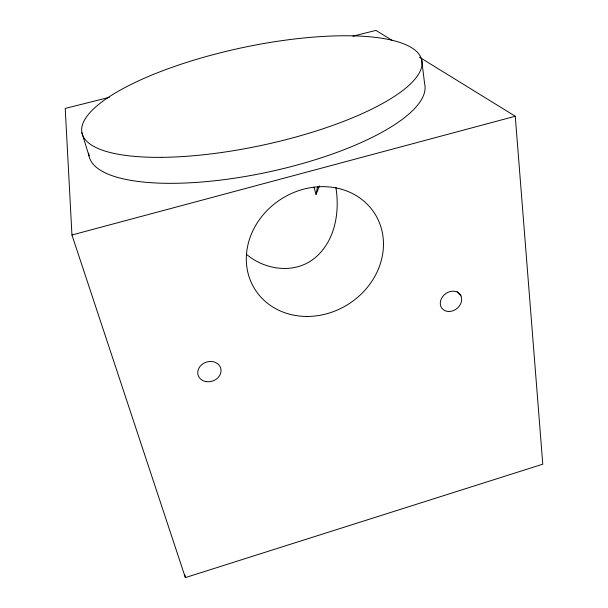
<?xml version="1.0" encoding="UTF-8"?>
<svg xmlns="http://www.w3.org/2000/svg" width="608" height="608" viewBox="0 0 608 608"><rect width="100%" height="100%" fill="white"/><g stroke="black" fill="none" stroke-linecap="round" stroke-linejoin="round"><path stroke-width="0.91" d="M314.002 187.196L316.031 194.438L317.46 187.013M316.031 194.438L319.436 185.949M109.349 97.348L65.223 108.429L71.949 234.992L185.364 577.6L542.777 464.193L515.265 116.242L419.429 57.19M71.949 234.992L515.265 116.242M352.959 36.168L375.934 30.4L392.046 40.326M246.536 254.349C264.837 269.99 293.824 274.193 313.69 258.902C334.947 242.235 340.009 212.686 335.874 187.34M457.201 291.612L460.963 295.883A11.438 9.333 -37.7 0 1 449.342 311.494A11.438 9.333 -37.7 0 1 442.654 296.613A11.438 9.333 -37.7 0 1 460.963 295.883M81.89 132.726L89.049 155.96M184.855 574.811L185.364 577.6M421.633 59.614L424.627 83.722A171.638 53.109 -12.1 0 1 264.07 172.923A171.638 53.109 -12.1 0 1 88.722 153.163M161.675 157.343A173.766 49.788 -12.1 0 0 421.975 64.972A173.766 49.788 -12.1 0 0 171.912 67.366A173.766 49.788 -12.1 0 0 161.675 157.343M205.945 381.573A11.818 9.956 -18.2 0 0 220.75 368.372A11.818 9.956 -18.2 0 0 201.476 364.906A11.818 9.956 -18.2 0 0 205.945 381.573M306.888 316.441A70.878 62.381 -32.1 0 0 377.887 219.237A70.878 62.381 -32.1 0 0 259.897 218.986A70.878 62.381 -32.1 0 0 306.888 316.441"/></g></svg>
